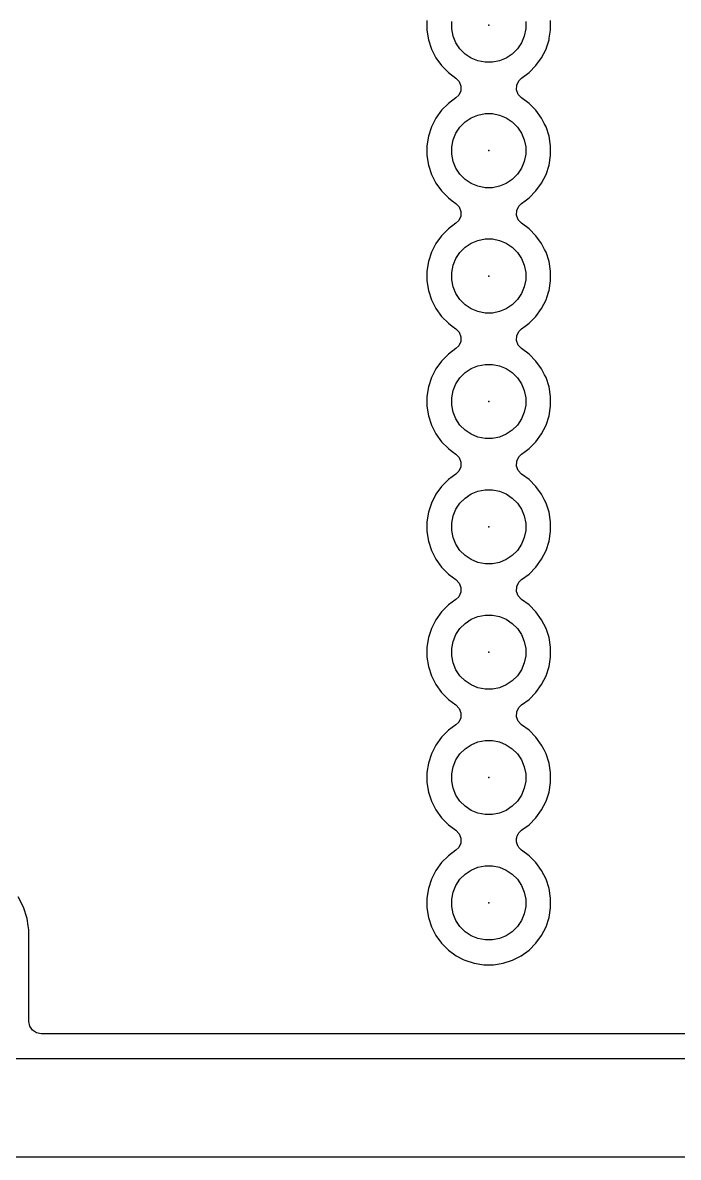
# Model space of a CAD drawing. Header units: millimetres. Extents: x 112.5 to 178.5, y -147 to -65.5.
# Drawn here: x 145.87 to 159.16, y -134.96 to -111.98 of the extents above; entities that cross this region are included whole.
import ezdxf

# ---------------------------------------------------------------- set-up
doc = ezdxf.new("R2010")
doc.units = ezdxf.units.MM
doc.layers.add('B.Cu', color=153, linetype='CONTINUOUS', true_color=0x4d7fc4)

msp = doc.modelspace()

# ---------------------------------------------------------------- linework, layer by layer
at = {"layer": 'B.Cu', "linetype": 'CONTINUOUS'}
for p, q in [((154.0655, -111.931273), (154.0655, -112.128726)), ((156.5745, -112.128731), (156.5745, -111.931269)), ((154.0655, -112.128726), (154.065501, -112.128741)), ((154.065501, -112.128741), (154.096389, -112.32376)), ((154.569631, -112.103905), (154.569631, -111.956095)), ((154.598467, -112.248875), (154.569631, -112.103905)), ((156.070369, -112.103905), (156.041533, -112.248875)), ((156.070369, -111.956095), (156.070369, -112.103905)), ((156.548569, -112.292455), (156.5745, -112.128731)), ((154.096389, -112.32376), (154.157407, -112.511556)), ((154.655031, -112.385433), (154.598467, -112.248875)), ((154.73715, -112.508333), (154.655031, -112.385433)), ((155.984969, -112.385433), (155.90285, -112.508333)), ((156.041533, -112.248875), (155.984969, -112.385433)), ((156.496129, -112.469897), (156.54361, -112.323763)), ((156.54361, -112.32376), (156.548569, -112.292455)), ((156.54361, -112.323763), (156.54361, -112.32376)), ((154.157407, -112.511556), (154.157408, -112.51156)), ((154.157408, -112.51156), (154.247053, -112.687497)), ((154.841667, -112.61285), (154.73715, -112.508333)), ((154.964567, -112.694969), (154.841667, -112.61285)), ((155.798333, -112.61285), (155.675433, -112.694969)), ((155.90285, -112.508333), (155.798333, -112.61285)), ((156.392944, -112.687501), (156.436447, -112.602123)), ((156.436447, -112.602123), (156.482591, -112.511561)), ((156.482591, -112.511561), (156.496129, -112.469897)), ((154.247053, -112.687497), (154.247054, -112.687498)), ((154.247054, -112.687498), (154.247056, -112.687501)), ((154.247056, -112.687501), (154.363121, -112.847252)), ((154.363121, -112.847252), (154.502748, -112.986879)), ((155.101125, -112.751533), (154.964567, -112.694969)), ((155.246095, -112.780369), (155.101125, -112.751533)), ((155.393905, -112.780369), (155.246095, -112.780369)), ((155.538875, -112.751533), (155.393905, -112.780369)), ((155.675433, -112.694969), (155.538875, -112.751533)), ((156.137252, -112.986879), (156.276879, -112.847252)), ((156.276879, -112.847252), (156.392944, -112.687501)), ((154.502748, -112.986879), (154.656457, -113.098554)), ((155.983543, -113.098554), (156.137252, -112.986879)), ((154.656457, -113.098554), (154.722406, -113.169897)), ((154.722406, -113.169897), (154.756033, -113.261047)), ((154.756033, -113.261047), (154.752219, -113.358127)), ((155.883966, -113.338954), (155.88778, -113.241874)), ((155.88778, -113.241874), (155.928454, -113.153643)), ((155.928454, -113.153643), (155.983543, -113.098554)), ((154.656457, -113.501446), (154.502746, -113.613122)), ((154.711545, -113.446358), (154.656457, -113.501446)), ((154.752219, -113.358127), (154.711545, -113.446358)), ((155.917593, -113.430103), (155.883966, -113.338954)), ((155.983543, -113.501446), (155.917593, -113.430103)), ((156.13725, -113.613119), (155.983543, -113.501446)), ((154.363122, -113.752746), (154.247055, -113.9125)), ((154.502746, -113.613122), (154.363122, -113.752746)), ((156.137252, -113.613121), (156.13725, -113.613119)), ((156.276879, -113.752748), (156.137252, -113.613121)), ((156.392944, -113.912499), (156.276879, -113.752748)), ((154.247053, -113.912502), (154.157408, -114.088439)), ((154.247055, -113.9125), (154.247053, -113.912502)), ((154.73715, -114.091667), (154.841667, -113.98715)), ((154.841667, -113.98715), (154.964567, -113.905031)), ((154.964567, -113.905031), (155.101125, -113.848467)), ((155.101125, -113.848467), (155.246095, -113.819631)), ((155.246095, -113.819631), (155.393905, -113.819631)), ((155.393905, -113.819631), (155.538875, -113.848467)), ((155.538875, -113.848467), (155.675433, -113.905031)), ((155.675433, -113.905031), (155.798333, -113.98715)), ((155.798333, -113.98715), (155.90285, -114.091667)), ((156.392945, -113.912501), (156.392944, -113.912499)), ((156.392946, -113.912502), (156.392945, -113.912501)), ((156.44691, -114.018412), (156.392946, -113.912502)), ((154.157407, -114.088443), (154.096389, -114.276239)), ((154.157408, -114.088439), (154.157407, -114.088443)), ((154.598467, -114.351125), (154.655031, -114.214567)), ((154.655031, -114.214567), (154.73715, -114.091667)), ((155.90285, -114.091667), (155.984969, -114.214567)), ((155.984969, -114.214567), (156.041533, -114.351125)), ((156.482591, -114.088439), (156.44691, -114.018412)), ((156.54361, -114.276237), (156.482591, -114.088439)), ((154.065501, -114.471258), (154.0655, -114.471273)), ((154.0655, -114.471273), (154.0655, -114.668726)), ((154.096389, -114.276239), (154.065501, -114.471258)), ((154.569631, -114.496095), (154.598467, -114.351125)), ((156.041533, -114.351125), (156.070369, -114.496095)), ((156.5745, -114.471269), (156.54361, -114.276237)), ((156.5745, -114.668731), (156.5745, -114.471269)), ((154.0655, -114.668726), (154.065501, -114.668741)), ((154.065501, -114.668741), (154.096389, -114.86376)), ((154.569631, -114.643905), (154.569631, -114.496095)), ((154.598467, -114.788875), (154.569631, -114.643905)), ((156.070369, -114.643905), (156.041533, -114.788875)), ((156.070369, -114.496095), (156.070369, -114.643905)), ((156.54361, -114.863763), (156.5745, -114.668731)), ((154.096389, -114.86376), (154.157407, -115.051556)), ((154.655031, -114.925433), (154.598467, -114.788875)), ((154.73715, -115.048333), (154.655031, -114.925433)), ((155.984969, -114.925433), (155.90285, -115.048333)), ((156.041533, -114.788875), (155.984969, -114.925433)), ((156.482591, -115.051561), (156.54361, -114.863763)), ((154.157407, -115.051556), (154.157408, -115.05156)), ((154.157408, -115.05156), (154.247053, -115.227497)), ((154.841667, -115.15285), (154.73715, -115.048333)), ((154.964567, -115.234969), (154.841667, -115.15285)), ((155.798333, -115.15285), (155.675433, -115.234969)), ((155.90285, -115.048333), (155.798333, -115.15285)), ((156.392944, -115.227501), (156.482591, -115.051561)), ((154.247053, -115.227497), (154.247054, -115.227498)), ((154.247054, -115.227498), (154.247056, -115.227501)), ((154.247056, -115.227501), (154.363121, -115.387252)), ((154.363121, -115.387252), (154.502748, -115.526879)), ((155.101125, -115.291533), (154.964567, -115.234969)), ((155.246095, -115.320369), (155.101125, -115.291533)), ((155.393905, -115.320369), (155.246095, -115.320369)), ((155.538875, -115.291533), (155.393905, -115.320369)), ((155.675433, -115.234969), (155.538875, -115.291533)), ((156.137252, -115.526879), (156.276879, -115.387252)), ((156.276879, -115.387252), (156.392944, -115.227501)), ((154.502748, -115.526879), (154.580974, -115.583713)), ((154.580974, -115.583713), (154.656457, -115.638554)), ((155.983543, -115.638554), (156.059026, -115.583713)), ((156.059026, -115.583713), (156.137252, -115.526879)), ((154.656457, -115.638554), (154.722406, -115.709897)), ((154.722406, -115.709897), (154.756033, -115.801047)), ((154.756033, -115.801047), (154.752219, -115.898127)), ((155.883966, -115.878954), (155.88778, -115.781874)), ((155.88778, -115.781874), (155.928454, -115.693643)), ((155.928454, -115.693643), (155.983543, -115.638554)), ((154.656457, -116.041446), (154.502746, -116.153122)), ((154.711545, -115.986358), (154.656457, -116.041446)), ((154.752219, -115.898127), (154.711545, -115.986358)), ((155.917593, -115.970103), (155.883966, -115.878954)), ((155.983543, -116.041446), (155.917593, -115.970103)), ((156.13725, -116.153119), (155.983543, -116.041446)), ((154.363122, -116.292746), (154.247055, -116.4525)), ((154.502746, -116.153122), (154.363122, -116.292746)), ((156.137252, -116.153121), (156.13725, -116.153119)), ((156.276879, -116.292748), (156.137252, -116.153121)), ((156.392944, -116.452499), (156.276879, -116.292748)), ((154.247053, -116.452502), (154.157408, -116.628439)), ((154.247055, -116.4525), (154.247053, -116.452502)), ((154.73715, -116.631667), (154.841667, -116.52715)), ((154.841667, -116.52715), (154.964567, -116.445031)), ((154.964567, -116.445031), (155.101125, -116.388467)), ((155.101125, -116.388467), (155.246095, -116.359631)), ((155.246095, -116.359631), (155.393905, -116.359631)), ((155.393905, -116.359631), (155.538875, -116.388467)), ((155.538875, -116.388467), (155.675433, -116.445031)), ((155.675433, -116.445031), (155.798333, -116.52715)), ((155.798333, -116.52715), (155.90285, -116.631667)), ((156.392945, -116.452501), (156.392944, -116.452499)), ((156.392946, -116.452502), (156.392945, -116.452501)), ((156.452709, -116.569793), (156.392946, -116.452502)), ((154.157407, -116.628443), (154.096389, -116.816239)), ((154.157408, -116.628439), (154.157407, -116.628443)), ((154.598467, -116.891125), (154.655031, -116.754567)), ((154.655031, -116.754567), (154.73715, -116.631667)), ((155.90285, -116.631667), (155.984969, -116.754567)), ((155.984969, -116.754567), (156.041533, -116.891125)), ((156.482591, -116.628439), (156.452709, -116.569793)), ((156.54361, -116.816237), (156.482591, -116.628439)), ((154.096389, -116.816239), (154.065501, -117.011258)), ((154.569631, -117.036095), (154.598467, -116.891125)), ((156.041533, -116.891125), (156.070369, -117.036095)), ((156.5745, -117.011269), (156.54361, -116.816237)), ((154.065501, -117.011258), (154.0655, -117.011273)), ((154.0655, -117.011273), (154.0655, -117.208726)), ((154.0655, -117.208726), (154.065501, -117.208741)), ((154.065501, -117.208741), (154.096389, -117.40376)), ((154.569631, -117.183905), (154.569631, -117.036095)), ((154.598467, -117.328875), (154.569631, -117.183905)), ((156.070369, -117.183905), (156.041533, -117.328875)), ((156.070369, -117.036095), (156.070369, -117.183905)), ((156.54361, -117.403763), (156.5745, -117.208731)), ((156.5745, -117.208731), (156.5745, -117.011269)), ((154.096389, -117.40376), (154.157407, -117.591556)), ((154.655031, -117.465433), (154.598467, -117.328875)), ((156.041533, -117.328875), (155.984969, -117.465433)), ((156.505153, -117.522123), (156.532319, -117.438514)), ((156.532319, -117.438513), (156.54361, -117.403763)), ((156.532319, -117.438514), (156.532319, -117.438513)), ((154.157407, -117.591556), (154.157408, -117.59156)), ((154.157408, -117.59156), (154.247053, -117.767497)), ((154.73715, -117.588333), (154.655031, -117.465433)), ((154.841667, -117.69285), (154.73715, -117.588333)), ((155.90285, -117.588333), (155.798333, -117.69285)), ((155.984969, -117.465433), (155.90285, -117.588333)), ((156.392944, -117.767501), (156.482591, -117.591561)), ((156.482591, -117.591561), (156.505151, -117.52213)), ((156.505151, -117.52213), (156.505153, -117.522123)), ((154.247053, -117.767497), (154.247054, -117.767498)), ((154.247054, -117.767498), (154.247056, -117.767501)), ((154.247056, -117.767501), (154.363121, -117.927252)), ((154.964567, -117.774969), (154.841667, -117.69285)), ((155.101125, -117.831533), (154.964567, -117.774969)), ((155.246095, -117.860369), (155.101125, -117.831533)), ((155.393905, -117.860369), (155.246095, -117.860369)), ((155.538875, -117.831533), (155.393905, -117.860369)), ((155.675433, -117.774969), (155.538875, -117.831533)), ((155.798333, -117.69285), (155.675433, -117.774969)), ((156.276879, -117.927252), (156.392944, -117.767501)), ((154.363121, -117.927252), (154.502748, -118.066879)), ((154.502748, -118.066879), (154.580974, -118.123713)), ((154.580974, -118.123713), (154.656457, -118.178554)), ((155.983543, -118.178554), (156.059026, -118.123713)), ((156.059026, -118.123713), (156.137252, -118.066879)), ((156.137252, -118.066879), (156.276879, -117.927252)), ((154.656457, -118.178554), (154.722406, -118.249897)), ((154.722406, -118.249897), (154.756033, -118.341047)), ((154.756033, -118.341047), (154.752219, -118.438127)), ((155.883966, -118.418954), (155.88778, -118.321874)), ((155.88778, -118.321874), (155.928454, -118.233643)), ((155.928454, -118.233643), (155.983543, -118.178554)), ((154.656457, -118.581446), (154.502746, -118.693122)), ((154.711545, -118.526358), (154.656457, -118.581446)), ((154.752219, -118.438127), (154.711545, -118.526358)), ((155.917593, -118.510103), (155.883966, -118.418954)), ((155.983543, -118.581446), (155.917593, -118.510103)), ((156.13725, -118.693119), (155.983543, -118.581446)), ((154.363122, -118.832746), (154.247055, -118.9925)), ((154.502746, -118.693122), (154.363122, -118.832746)), ((156.137252, -118.693121), (156.13725, -118.693119)), ((156.276879, -118.832748), (156.137252, -118.693121)), ((156.392944, -118.992499), (156.276879, -118.832748)), ((154.247053, -118.992502), (154.157408, -119.168439)), ((154.247055, -118.9925), (154.247053, -118.992502)), ((154.73715, -119.171667), (154.841667, -119.06715)), ((154.841667, -119.06715), (154.964567, -118.985031)), ((154.964567, -118.985031), (155.101125, -118.928467)), ((155.101125, -118.928467), (155.246095, -118.899631)), ((155.246095, -118.899631), (155.393905, -118.899631)), ((155.393905, -118.899631), (155.538875, -118.928467)), ((155.538875, -118.928467), (155.675433, -118.985031)), ((155.675433, -118.985031), (155.798333, -119.06715)), ((155.798333, -119.06715), (155.90285, -119.171667)), ((156.392945, -118.992501), (156.392944, -118.992499)), ((156.392946, -118.992502), (156.392945, -118.992501)), ((156.452709, -119.109793), (156.392946, -118.992502)), ((154.157407, -119.168443), (154.096389, -119.356239)), ((154.157408, -119.168439), (154.157407, -119.168443)), ((154.598467, -119.431125), (154.655031, -119.294567)), ((154.655031, -119.294567), (154.73715, -119.171667)), ((155.90285, -119.171667), (155.984969, -119.294567)), ((155.984969, -119.294567), (156.041533, -119.431125)), ((156.482591, -119.168439), (156.452709, -119.109793)), ((156.54361, -119.356237), (156.482591, -119.168439)), ((154.096389, -119.356239), (154.065501, -119.551258)), ((154.569631, -119.576095), (154.598467, -119.431125)), ((156.041533, -119.431125), (156.070369, -119.576095)), ((156.5745, -119.551269), (156.54361, -119.356237)), ((154.065501, -119.551258), (154.0655, -119.551273)), ((154.0655, -119.551273), (154.0655, -119.748726)), ((154.0655, -119.748726), (154.065501, -119.748741)), ((154.065501, -119.748741), (154.096389, -119.94376)), ((154.569631, -119.723905), (154.569631, -119.576095)), ((154.598467, -119.868875), (154.569631, -119.723905)), ((156.070369, -119.723905), (156.041533, -119.868875)), ((156.070369, -119.576095), (156.070369, -119.723905)), ((156.54361, -119.943763), (156.5745, -119.748731)), ((156.5745, -119.748731), (156.5745, -119.551269)), ((154.096389, -119.94376), (154.157407, -120.131556)), ((154.655031, -120.005433), (154.598467, -119.868875)), ((156.041533, -119.868875), (155.984969, -120.005433)), ((156.482591, -120.131561), (156.54361, -119.943763)), ((154.157407, -120.131556), (154.157408, -120.13156)), ((154.157408, -120.13156), (154.247053, -120.307497)), ((154.73715, -120.128333), (154.655031, -120.005433)), ((154.841667, -120.23285), (154.73715, -120.128333)), ((155.90285, -120.128333), (155.798333, -120.23285)), ((155.984969, -120.005433), (155.90285, -120.128333)), ((156.392944, -120.307501), (156.482591, -120.131561)), ((154.247053, -120.307497), (154.247054, -120.307498)), ((154.247054, -120.307498), (154.247056, -120.307501)), ((154.247056, -120.307501), (154.363121, -120.467252)), ((154.964567, -120.314969), (154.841667, -120.23285)), ((155.101125, -120.371533), (154.964567, -120.314969)), ((155.246095, -120.400369), (155.101125, -120.371533)), ((155.393905, -120.400369), (155.246095, -120.400369)), ((155.538875, -120.371533), (155.393905, -120.400369)), ((155.675433, -120.314969), (155.538875, -120.371533)), ((155.798333, -120.23285), (155.675433, -120.314969)), ((156.276879, -120.467252), (156.392944, -120.307501)), ((154.363121, -120.467252), (154.502748, -120.606879)), ((154.502748, -120.606879), (154.580974, -120.663713)), ((154.580974, -120.663713), (154.656457, -120.718554)), ((155.983543, -120.718554), (156.059026, -120.663713)), ((156.059026, -120.663713), (156.137252, -120.606879)), ((156.137252, -120.606879), (156.276879, -120.467252)), ((154.656457, -120.718554), (154.722406, -120.789897)), ((154.722406, -120.789897), (154.756033, -120.881047)), ((154.756033, -120.881047), (154.752219, -120.978127)), ((155.883966, -120.958954), (155.88778, -120.861874)), ((155.88778, -120.861874), (155.928454, -120.773643)), ((155.928454, -120.773643), (155.983543, -120.718554)), ((154.656457, -121.121446), (154.502746, -121.233122)), ((154.711545, -121.066358), (154.656457, -121.121446)), ((154.752219, -120.978127), (154.711545, -121.066358)), ((155.917593, -121.050103), (155.883966, -120.958954)), ((155.983543, -121.121446), (155.917593, -121.050103)), ((156.13725, -121.233119), (155.983543, -121.121446)), ((154.502746, -121.233122), (154.363122, -121.372746)), ((156.137252, -121.233121), (156.13725, -121.233119)), ((156.276879, -121.372748), (156.137252, -121.233121)), ((154.247053, -121.532502), (154.157408, -121.708439)), ((154.247055, -121.5325), (154.247053, -121.532502)), ((154.363122, -121.372746), (154.247055, -121.5325)), ((154.841667, -121.60715), (154.964567, -121.525031)), ((154.964567, -121.525031), (155.101125, -121.468467)), ((155.101125, -121.468467), (155.246095, -121.439631)), ((155.246095, -121.439631), (155.393905, -121.439631)), ((155.393905, -121.439631), (155.538875, -121.468467)), ((155.538875, -121.468467), (155.675433, -121.525031)), ((155.675433, -121.525031), (155.798333, -121.60715)), ((156.392944, -121.532499), (156.276879, -121.372748)), ((156.392945, -121.532501), (156.392944, -121.532499)), ((156.392946, -121.532502), (156.392945, -121.532501)), ((156.452709, -121.649793), (156.392946, -121.532502)), ((154.157407, -121.708443), (154.096389, -121.896239)), ((154.157408, -121.708439), (154.157407, -121.708443)), ((154.655031, -121.834567), (154.73715, -121.711667)), ((154.73715, -121.711667), (154.841667, -121.60715)), ((155.798333, -121.60715), (155.90285, -121.711667)), ((155.90285, -121.711667), (155.984969, -121.834567)), ((156.482591, -121.708439), (156.452709, -121.649793)), ((156.54361, -121.896237), (156.482591, -121.708439)), ((154.096389, -121.896239), (154.065501, -122.091258)), ((154.569631, -122.116095), (154.598467, -121.971125)), ((154.598467, -121.971125), (154.655031, -121.834567)), ((155.984969, -121.834567), (156.041533, -121.971125)), ((156.041533, -121.971125), (156.070369, -122.116095)), ((156.5745, -122.091269), (156.54361, -121.896237)), ((154.065501, -122.091258), (154.0655, -122.091273)), ((154.0655, -122.091273), (154.0655, -122.288726)), ((154.569631, -122.263905), (154.569631, -122.116095)), ((154.598467, -122.408875), (154.569631, -122.263905)), ((156.070369, -122.263905), (156.041533, -122.408875)), ((156.070369, -122.116095), (156.070369, -122.263905)), ((156.5745, -122.288731), (156.5745, -122.091269)), ((154.0655, -122.288726), (154.065501, -122.288741)), ((154.065501, -122.288741), (154.096389, -122.48376)), ((154.096389, -122.48376), (154.157407, -122.671556)), ((154.655031, -122.545433), (154.598467, -122.408875)), ((156.041533, -122.408875), (155.984969, -122.545433)), ((156.482591, -122.671561), (156.54361, -122.483763)), ((156.54361, -122.483763), (156.5745, -122.288731)), ((154.157407, -122.671556), (154.157408, -122.67156)), ((154.157408, -122.67156), (154.247053, -122.847497)), ((154.73715, -122.668333), (154.655031, -122.545433)), ((154.841667, -122.77285), (154.73715, -122.668333)), ((155.90285, -122.668333), (155.798333, -122.77285)), ((155.984969, -122.545433), (155.90285, -122.668333)), ((156.392944, -122.847501), (156.482591, -122.671561)), ((154.247053, -122.847497), (154.247054, -122.847498)), ((154.247054, -122.847498), (154.247056, -122.847501)), ((154.247056, -122.847501), (154.363121, -123.007252)), ((154.964567, -122.854969), (154.841667, -122.77285)), ((155.101125, -122.911533), (154.964567, -122.854969)), ((155.246095, -122.940369), (155.101125, -122.911533)), ((155.393905, -122.940369), (155.246095, -122.940369)), ((155.538875, -122.911533), (155.393905, -122.940369)), ((155.675433, -122.854969), (155.538875, -122.911533)), ((155.798333, -122.77285), (155.675433, -122.854969)), ((156.276879, -123.007252), (156.392944, -122.847501)), ((154.363121, -123.007252), (154.502748, -123.146879)), ((154.502748, -123.146879), (154.656457, -123.258554)), ((155.983543, -123.258554), (156.137252, -123.146879)), ((156.137252, -123.146879), (156.276879, -123.007252)), ((154.656457, -123.258554), (154.722406, -123.329897)), ((154.722406, -123.329897), (154.756033, -123.421047)), ((154.756033, -123.421047), (154.752219, -123.518127)), ((155.883966, -123.498954), (155.88778, -123.401874)), ((155.88778, -123.401874), (155.928454, -123.313643)), ((155.928454, -123.313643), (155.983543, -123.258554)), ((154.656457, -123.661446), (154.502746, -123.773122)), ((154.711545, -123.606358), (154.656457, -123.661446)), ((154.752219, -123.518127), (154.711545, -123.606358)), ((155.917593, -123.590103), (155.883966, -123.498954)), ((155.983543, -123.661446), (155.917593, -123.590103)), ((156.13725, -123.773119), (155.983543, -123.661446)), ((154.502746, -123.773122), (154.363122, -123.912746)), ((156.137252, -123.773121), (156.13725, -123.773119)), ((156.276879, -123.912748), (156.137252, -123.773121)), ((154.247053, -124.072502), (154.157408, -124.248439)), ((154.247055, -124.0725), (154.247053, -124.072502)), ((154.363122, -123.912746), (154.247055, -124.0725)), ((154.841667, -124.14715), (154.964567, -124.065031)), ((154.964567, -124.065031), (155.101125, -124.008467)), ((155.101125, -124.008467), (155.246095, -123.979631)), ((155.246095, -123.979631), (155.393905, -123.979631)), ((155.393905, -123.979631), (155.538875, -124.008467)), ((155.538875, -124.008467), (155.675433, -124.065031)), ((155.675433, -124.065031), (155.798333, -124.14715)), ((156.392944, -124.072499), (156.276879, -123.912748)), ((156.392945, -124.072501), (156.392944, -124.072499)), ((156.392946, -124.072502), (156.392945, -124.072501)), ((156.482591, -124.248439), (156.392946, -124.072502)), ((154.157407, -124.248443), (154.096389, -124.436239)), ((154.157408, -124.248439), (154.157407, -124.248443)), ((154.655031, -124.374567), (154.73715, -124.251667)), ((154.73715, -124.251667), (154.841667, -124.14715)), ((155.798333, -124.14715), (155.90285, -124.251667)), ((155.90285, -124.251667), (155.984969, -124.374567)), ((156.54361, -124.436237), (156.482591, -124.248439)), ((154.096389, -124.436239), (154.065501, -124.631258)), ((154.569631, -124.656095), (154.598467, -124.511125)), ((154.598467, -124.511125), (154.655031, -124.374567)), ((155.984969, -124.374567), (156.041533, -124.511125)), ((156.041533, -124.511125), (156.070369, -124.656095)), ((156.5745, -124.631269), (156.54361, -124.436237)), ((154.065501, -124.631258), (154.0655, -124.631273)), ((154.0655, -124.631273), (154.0655, -124.828726)), ((154.569631, -124.803905), (154.569631, -124.656095)), ((154.598467, -124.948875), (154.569631, -124.803905)), ((156.070369, -124.803905), (156.041533, -124.948875)), ((156.070369, -124.656095), (156.070369, -124.803905)), ((156.5745, -124.828731), (156.5745, -124.631269)), ((154.0655, -124.828726), (154.065501, -124.828741)), ((154.065501, -124.828741), (154.096389, -125.02376)), ((154.096389, -125.02376), (154.157407, -125.211556)), ((154.655031, -125.085433), (154.598467, -124.948875)), ((156.041533, -124.948875), (155.984969, -125.085433)), ((156.482591, -125.211561), (156.54361, -125.023763)), ((156.54361, -125.023763), (156.5745, -124.828731)), ((154.157407, -125.211556), (154.157408, -125.21156)), ((154.157408, -125.21156), (154.247053, -125.387497)), ((154.73715, -125.208333), (154.655031, -125.085433)), ((154.841667, -125.31285), (154.73715, -125.208333)), ((155.90285, -125.208333), (155.798333, -125.31285)), ((155.984969, -125.085433), (155.90285, -125.208333)), ((156.392944, -125.387501), (156.482591, -125.211561)), ((154.247053, -125.387497), (154.247054, -125.387498)), ((154.247054, -125.387498), (154.247056, -125.387501)), ((154.247056, -125.387501), (154.363121, -125.547252)), ((154.964567, -125.394969), (154.841667, -125.31285)), ((155.101125, -125.451533), (154.964567, -125.394969)), ((155.246095, -125.480369), (155.101125, -125.451533)), ((155.393905, -125.480369), (155.246095, -125.480369)), ((155.538875, -125.451533), (155.393905, -125.480369)), ((155.675433, -125.394969), (155.538875, -125.451533)), ((155.798333, -125.31285), (155.675433, -125.394969)), ((156.276879, -125.547252), (156.392944, -125.387501)), ((154.363121, -125.547252), (154.502748, -125.686879)), ((154.502748, -125.686879), (154.656457, -125.798554)), ((155.983543, -125.798554), (156.137252, -125.686879)), ((156.137252, -125.686879), (156.276879, -125.547252)), ((154.656457, -125.798554), (154.722406, -125.869897)), ((154.722406, -125.869897), (154.756033, -125.961047)), ((154.756033, -125.961047), (154.752219, -126.058127)), ((155.883966, -126.038954), (155.88778, -125.941874)), ((155.88778, -125.941874), (155.928454, -125.853643)), ((155.928454, -125.853643), (155.983543, -125.798554)), ((154.711545, -126.146358), (154.656457, -126.201446)), ((154.752219, -126.058127), (154.711545, -126.146358)), ((155.917593, -126.130103), (155.883966, -126.038954)), ((155.983543, -126.201446), (155.917593, -126.130103)), ((154.502746, -126.313122), (154.363122, -126.452746)), ((154.656457, -126.201446), (154.502746, -126.313122)), ((156.13725, -126.313119), (155.983543, -126.201446)), ((156.137252, -126.313121), (156.13725, -126.313119)), ((156.276879, -126.452748), (156.137252, -126.313121)), ((154.247053, -126.612502), (154.157408, -126.788439)), ((154.247055, -126.6125), (154.247053, -126.612502)), ((154.363122, -126.452746), (154.247055, -126.6125)), ((154.841667, -126.68715), (154.964567, -126.605031)), ((154.964567, -126.605031), (155.101125, -126.548467)), ((155.101125, -126.548467), (155.246095, -126.519631)), ((155.246095, -126.519631), (155.393905, -126.519631)), ((155.393905, -126.519631), (155.538875, -126.548467)), ((155.538875, -126.548467), (155.675433, -126.605031)), ((155.675433, -126.605031), (155.798333, -126.68715)), ((156.392944, -126.612499), (156.276879, -126.452748)), ((156.392945, -126.612501), (156.392944, -126.612499)), ((156.392946, -126.612502), (156.392945, -126.612501)), ((156.441442, -126.707681), (156.392946, -126.612502)), ((154.157407, -126.788443), (154.096389, -126.976239)), ((154.157408, -126.788439), (154.157407, -126.788443)), ((154.655031, -126.914567), (154.73715, -126.791667)), ((154.73715, -126.791667), (154.841667, -126.68715)), ((155.798333, -126.68715), (155.90285, -126.791667)), ((155.90285, -126.791667), (155.984969, -126.914567)), ((156.482591, -126.788439), (156.441442, -126.707681)), ((156.54361, -126.976237), (156.482591, -126.788439)), ((154.096389, -126.976239), (154.065501, -127.171258)), ((154.569631, -127.196095), (154.598467, -127.051125)), ((154.598467, -127.051125), (154.655031, -126.914567)), ((155.984969, -126.914567), (156.041533, -127.051125)), ((156.041533, -127.051125), (156.070369, -127.196095)), ((156.5745, -127.171269), (156.54361, -126.976237)), ((154.065501, -127.171258), (154.0655, -127.171273)), ((154.0655, -127.171273), (154.0655, -127.368726)), ((154.569631, -127.343905), (154.569631, -127.196095)), ((156.070369, -127.196095), (156.070369, -127.343905)), ((156.5745, -127.368731), (156.5745, -127.171269)), ((154.0655, -127.368726), (154.065501, -127.368741)), ((154.065501, -127.368741), (154.096389, -127.56376)), ((154.096389, -127.56376), (154.157407, -127.751556)), ((154.598467, -127.488875), (154.569631, -127.343905)), ((154.655031, -127.625433), (154.598467, -127.488875)), ((156.041533, -127.488875), (155.984969, -127.625433)), ((156.070369, -127.343905), (156.041533, -127.488875)), ((156.482591, -127.751561), (156.54361, -127.563763)), ((156.54361, -127.563763), (156.5745, -127.368731)), ((154.157407, -127.751556), (154.157408, -127.75156)), ((154.157408, -127.75156), (154.247053, -127.927497)), ((154.73715, -127.748333), (154.655031, -127.625433)), ((154.841667, -127.85285), (154.73715, -127.748333)), ((155.90285, -127.748333), (155.798333, -127.85285)), ((155.984969, -127.625433), (155.90285, -127.748333)), ((156.392944, -127.927501), (156.482591, -127.751561)), ((154.247053, -127.927497), (154.247054, -127.927498)), ((154.247054, -127.927498), (154.247056, -127.927501)), ((154.247056, -127.927501), (154.363121, -128.087252)), ((154.964567, -127.934969), (154.841667, -127.85285)), ((155.101125, -127.991533), (154.964567, -127.934969)), ((155.246095, -128.020369), (155.101125, -127.991533)), ((155.393905, -128.020369), (155.246095, -128.020369)), ((155.538875, -127.991533), (155.393905, -128.020369)), ((155.675433, -127.934969), (155.538875, -127.991533)), ((155.798333, -127.85285), (155.675433, -127.934969)), ((156.276879, -128.087252), (156.392944, -127.927501)), ((154.363121, -128.087252), (154.502748, -128.226879)), ((154.502748, -128.226879), (154.628636, -128.318341)), ((156.011364, -128.318341), (156.137252, -128.226879)), ((156.137252, -128.226879), (156.276879, -128.087252)), ((154.628636, -128.318341), (154.656457, -128.338554)), ((154.656457, -128.338554), (154.722406, -128.409897)), ((154.722406, -128.409897), (154.756033, -128.501047)), ((155.883966, -128.501046), (155.887391, -128.49176)), ((155.887391, -128.49176), (155.88778, -128.481874)), ((155.88778, -128.481874), (155.891522, -128.473757)), ((155.891522, -128.473757), (155.904099, -128.446473)), ((155.904099, -128.446473), (155.917594, -128.409896)), ((155.917594, -128.409896), (155.924311, -128.402629)), ((155.924311, -128.402629), (155.928454, -128.393643)), ((155.928454, -128.393643), (155.983543, -128.338554)), ((155.983543, -128.338554), (156.011364, -128.318341)), ((154.711545, -128.686358), (154.656457, -128.741446)), ((154.752219, -128.598127), (154.711545, -128.686358)), ((154.756033, -128.501047), (154.752219, -128.598127)), ((155.885496, -128.540005), (155.883966, -128.501046)), ((155.883966, -128.578954), (155.885496, -128.540005)), ((155.88739, -128.588236), (155.883966, -128.578954)), ((155.887779, -128.598126), (155.88739, -128.588236)), ((155.9041, -128.633529), (155.887779, -128.598126)), ((155.917593, -128.670103), (155.9041, -128.633529)), ((155.924311, -128.67737), (155.917593, -128.670103)), ((155.928454, -128.686357), (155.924311, -128.67737)), ((155.95708, -128.712819), (155.928454, -128.686357)), ((155.983543, -128.741446), (155.95708, -128.712819)), ((154.502746, -128.853122), (154.363122, -128.992746)), ((154.656457, -128.741446), (154.502746, -128.853122)), ((156.13725, -128.853119), (155.983543, -128.741446)), ((156.137252, -128.853121), (156.13725, -128.853119)), ((156.276879, -128.992748), (156.137252, -128.853121)), ((154.247053, -129.152502), (154.157408, -129.328439)), ((154.247055, -129.1525), (154.247053, -129.152502)), ((154.363122, -128.992746), (154.247055, -129.1525)), ((154.841667, -129.22715), (154.964567, -129.145031)), ((154.964567, -129.145031), (155.101125, -129.088467)), ((155.101125, -129.088467), (155.246095, -129.059631)), ((155.246095, -129.059631), (155.393905, -129.059631)), ((155.393905, -129.059631), (155.538875, -129.088467)), ((155.538875, -129.088467), (155.675433, -129.145031)), ((155.675433, -129.145031), (155.798333, -129.22715)), ((156.392944, -129.152499), (156.276879, -128.992748)), ((156.392945, -129.152501), (156.392944, -129.152499)), ((156.392946, -129.152502), (156.392945, -129.152501)), ((156.482591, -129.328439), (156.392946, -129.152502)), ((154.157407, -129.328443), (154.096389, -129.516239)), ((154.157408, -129.328439), (154.157407, -129.328443)), ((154.655031, -129.454567), (154.73715, -129.331667)), ((154.73715, -129.331667), (154.841667, -129.22715)), ((155.798333, -129.22715), (155.90285, -129.331667)), ((155.90285, -129.331667), (155.984969, -129.454567)), ((156.54361, -129.516237), (156.482591, -129.328439)), ((154.096389, -129.516239), (154.065501, -129.711258)), ((154.569631, -129.736095), (154.598467, -129.591125)), ((154.598467, -129.591125), (154.655031, -129.454567)), ((155.984969, -129.454567), (156.041533, -129.591125)), ((156.041533, -129.591125), (156.070369, -129.736095)), ((156.5745, -129.711269), (156.54361, -129.516237)), ((145.890568, -129.899008), (145.783343, -129.688567)), ((154.065501, -129.711258), (154.0655, -129.711273)), ((154.0655, -129.711273), (154.0655, -129.908726)), ((154.569631, -129.883905), (154.569631, -129.736095)), ((156.070369, -129.736095), (156.070369, -129.883905)), ((156.5745, -129.908731), (156.5745, -129.711269)), ((145.963553, -130.123632), (145.890568, -129.899008)), ((154.0655, -129.908726), (154.065501, -129.908741)), ((154.065501, -129.908741), (154.096389, -130.10376)), ((154.598467, -130.028875), (154.569631, -129.883905)), ((154.655031, -130.165433), (154.598467, -130.028875)), ((156.041533, -130.028875), (155.984969, -130.165433)), ((156.070369, -129.883905), (156.041533, -130.028875)), ((156.54361, -130.103763), (156.5745, -129.908731)), ((145.987679, -130.275958), (145.963553, -130.123632)), ((146.000498, -130.356896), (145.987679, -130.275958)), ((154.096389, -130.10376), (154.157407, -130.291556)), ((154.157407, -130.291556), (154.157408, -130.29156)), ((154.157408, -130.29156), (154.247053, -130.467497)), ((154.73715, -130.288333), (154.655031, -130.165433)), ((154.841667, -130.39285), (154.73715, -130.288333)), ((155.90285, -130.288333), (155.798333, -130.39285)), ((155.984969, -130.165433), (155.90285, -130.288333)), ((156.392944, -130.467501), (156.482591, -130.291561)), ((156.482591, -130.291561), (156.54361, -130.103763)), ((146.0005, -130.356912), (146.000498, -130.356896)), ((146.0005, -132.2145), (146.0005, -130.356912)), ((154.247053, -130.467497), (154.247054, -130.467498)), ((154.247054, -130.467498), (154.247056, -130.467501)), ((154.247056, -130.467501), (154.363121, -130.627252)), ((154.964567, -130.474969), (154.841667, -130.39285)), ((155.101125, -130.531533), (154.964567, -130.474969)), ((155.246095, -130.560369), (155.101125, -130.531533)), ((155.393905, -130.560369), (155.246095, -130.560369)), ((155.538875, -130.531533), (155.393905, -130.560369)), ((155.675433, -130.474969), (155.538875, -130.531533)), ((155.798333, -130.39285), (155.675433, -130.474969)), ((156.276879, -130.627252), (156.392944, -130.467501)), ((154.363121, -130.627252), (154.502748, -130.766879)), ((154.502748, -130.766879), (154.662499, -130.882944)), ((155.977501, -130.882944), (156.137252, -130.766879)), ((156.137252, -130.766879), (156.276879, -130.627252)), ((154.662499, -130.882944), (154.662501, -130.882945)), ((154.662501, -130.882945), (154.662502, -130.882946)), ((154.662502, -130.882946), (154.802967, -130.954517)), ((154.802967, -130.954517), (154.838439, -130.972591)), ((154.838439, -130.972591), (155.026237, -131.03361)), ((155.613763, -131.03361), (155.801561, -130.972591)), ((155.801561, -130.972591), (155.977501, -130.882944)), ((155.026237, -131.03361), (155.221269, -131.0645)), ((155.221269, -131.0645), (155.221273, -131.0645)), ((155.221273, -131.0645), (155.418727, -131.0645)), ((155.418727, -131.0645), (155.418731, -131.0645)), ((155.418731, -131.0645), (155.613763, -131.03361)), ((146.019454, -132.309788), (146.0005, -132.2145)), ((146.07343, -132.39057), (146.019454, -132.309788)), ((146.154212, -132.444546), (146.07343, -132.39057)), ((146.2495, -132.4635), (146.154212, -132.444546)), ((159.922603, -132.4635), (146.2495, -132.4635)), ((145.5, -132.964), (160.233056, -132.964)), ((160.64727, -134.964), (144.234, -134.964))]:
    msp.add_line(p, q, dxfattribs=at)
at = {"layer": 'B.Cu'}
for p in [(155.32, -112.03), (155.32, -112.03), (155.32, -114.57), (155.32, -114.57), (155.32, -117.11), (155.32, -117.11), (155.32, -119.65), (155.32, -119.65), (155.32, -122.19), (155.32, -122.19), (155.32, -124.73), (155.32, -124.73), (155.32, -127.27), (155.32, -127.27), (155.32, -129.81), (155.32, -129.81)]:
    msp.add_point(p, dxfattribs=at)

doc.saveas('drawing.dxf')
